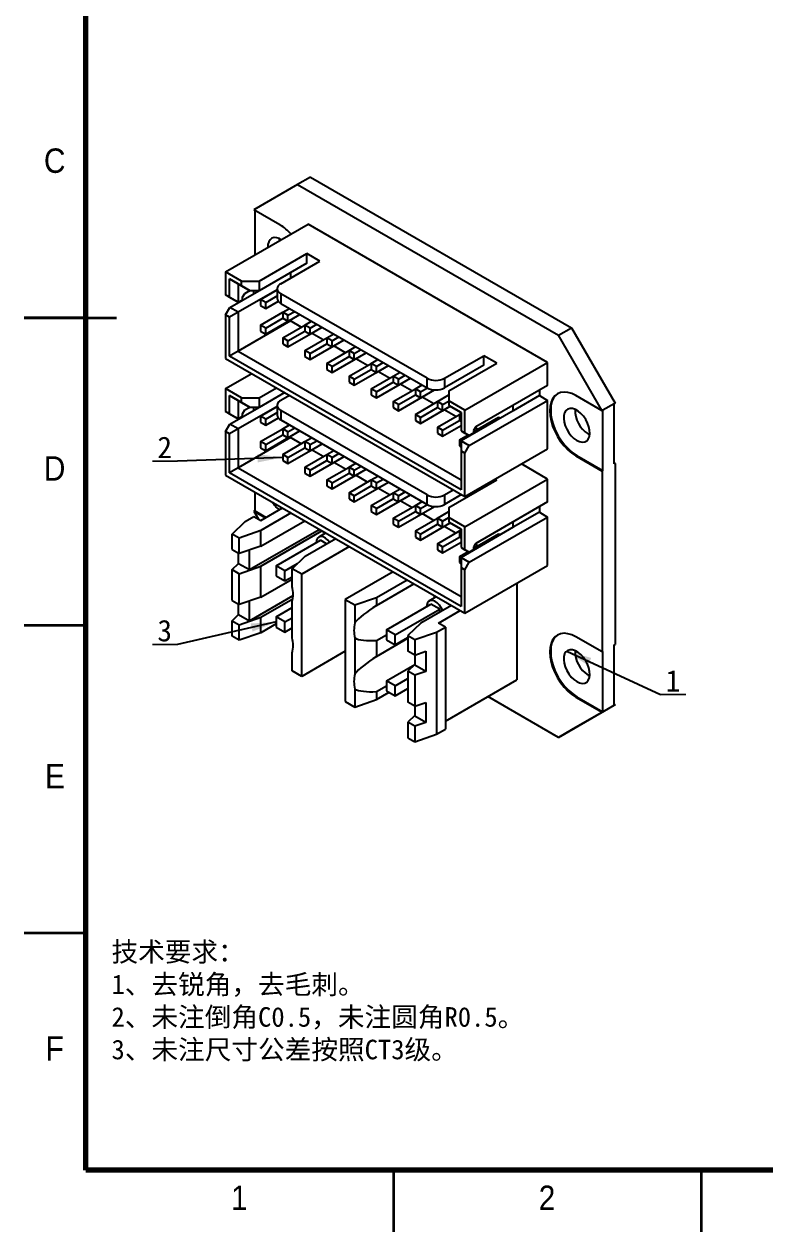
# Model space of a CAD drawing. Header units: millimetres. Extents: x 0 to 210, y 0 to 149.
# Drawn here: x 0 to 60.2, y 0 to 98.1 of the extents above; entities that cross this region are included whole.
import ezdxf

# ---------------------------------------------------------------- set-up
doc = ezdxf.new("R2010")
doc.units = ezdxf.units.MM
doc.header["$LTSCALE"] = 0.5
doc.linetypes.add('SLD-实线', pattern=[0])
doc.layers.add('轮廓粗实线', color=7, linetype='Continuous')
doc.styles.add('SLDTEXTSTYLE10', font='GOTHIC.TTF', dxfattribs={"width": 0.913})
doc.styles.add('SLDTEXTSTYLE3', font='SIMFANG.TTF', dxfattribs={"bigfont": 'bigfont'})
doc.styles.add('SLDTEXTSTYLE4', font='SIMSUN.TTC')
doc.styles.get("Standard").update_dxf_attribs({"font": 'SIMSUN.TTC'})
doc.dimstyles.new('SLDDIMSTYLE5', dxfattribs={"dimtxt": 0.18, "dimasz": 2.04, "dimexe": 0, "dimexo": 0.0625, "dimgap": 0, "dimtad": 0, "dimtih": 1, "dimtoh": 1, "dimdec": 0, "dimrnd": 1e-09, "dimzin": 0, "dimdsep": 46, "dimtxsty": 'Standard', "dimsah": 1, "dimcen": 0.09, "dimadec": 0, "dimazin": 0, "dimtfac": 2.04, "dimtdec": 0, "dimtofl": 0, "dimtmove": 0, "dimatfit": 3, "dimfxl": 1, "dimfrac": 2, "dimtolj": 1, "dimtzin": 0, "dimarcsym": 0})

# ---------------------------------------------------------------- blocks, each defined once
blk = doc.blocks.new('SW_NOTE_0_38')
at = {"color": 0, "linetype": 'SLD-实线', "lineweight": 18}
for p, q in [((0, 0), (2.041, 0)), ((2.041, 0), (0, 0)), ((0, 0), (2.041, 0)), ((2.041, 0), (0, 0)), ((0, 0), (2.041, 0)), ((2.041, 0), (0, 0))]:
    blk.add_line(p, q, dxfattribs=at)
at = {"color": 0, "linetype": 'SLD-实线', "lineweight": 18, "insert": (1.003, 1.997), "char_height": 1.75, "attachment_point": 2, "style": 'SLDTEXTSTYLE4'}
blk.add_mtext('1', dxfattribs=at)
blk = doc.blocks.new('SW_NOTE_0_39')
at = {"color": 0, "linetype": 'SLD-实线', "lineweight": 18}
for p, q in [((-2.041, 0), (0, 0)), ((0, 0), (-2.041, 0)), ((-2.041, 0), (0, 0)), ((0, 0), (-2.041, 0)), ((-2.041, 0), (0, 0)), ((0, 0), (-2.041, 0))]:
    blk.add_line(p, q, dxfattribs=at)
at = {"color": 0, "linetype": 'SLD-实线', "lineweight": 18, "insert": (-1.037, 1.997), "char_height": 1.75, "attachment_point": 2, "style": 'SLDTEXTSTYLE4'}
blk.add_mtext('3', dxfattribs=at)
blk = doc.blocks.new('SW_NOTE_0_40')
at = {"color": 0, "linetype": 'SLD-实线', "lineweight": 18}
for p, q in [((-2.041, 0), (0, 0)), ((0, 0), (-2.041, 0)), ((-2.041, 0), (0, 0)), ((0, 0), (-2.041, 0)), ((-2.041, 0), (0, 0)), ((0, 0), (-2.041, 0))]:
    blk.add_line(p, q, dxfattribs=at)
at = {"color": 0, "linetype": 'SLD-实线', "lineweight": 18, "insert": (-1.037, 1.997), "char_height": 1.75, "attachment_point": 2, "style": 'SLDTEXTSTYLE4'}
blk.add_mtext('2', dxfattribs=at)

msp = doc.modelspace()

# ---------------------------------------------------------------- linework, layer by layer
at = {"color": 7, "linetype": 'SLD-实线', "lineweight": 70}
for p, q in [((5, 5), (5, 143.5)), ((205, 5), (5, 5))]:
    msp.add_line(p, q, dxfattribs=at)
at = {"color": 7, "linetype": 'SLD-实线', "lineweight": 35}
for p, q in [((5, 74.25), (0, 74.25)), ((0, 74.25), (7.501, 74.25)), ((5, 49.25), (0, 49.25)), ((5, 24.25), (0, 24.25)), ((30, 5), (30, 0)), ((55, 5), (55, 0))]:
    msp.add_line(p, q, dxfattribs=at)
at = {"layer": '轮廓粗实线'}
for p, q in [((23.261, 85.684), (22.2, 85.072)), ((23.261, 85.684), (44.474, 73.438)), ((22.2, 85.072), (18.665, 83.03)), ((22.2, 85.072), (43.413, 72.826)), ((20.786, 81.805), (18.665, 83.03)), ((18.735, 82.989), (18.735, 79.34)), ((16.367, 77.973), (23.084, 81.851)), ((42.53, 70.625), (23.084, 81.851)), ((20.724, 80.689), (20.716, 80.484)), ((19.082, 77.222), (22.971, 79.467)), ((24.032, 78.854), (22.971, 79.467)), ((22.971, 78.691), (22.971, 79.467)), ((22.971, 78.691), (19.082, 76.446)), ((20.85, 77.017), (24.032, 78.854)), ((17.668, 77.222), (16.367, 77.973)), ((16.367, 77.973), (16.367, 76.111)), ((21.635, 77.919), (21.635, 77.471)), ((17.392, 77.013), (16.685, 77.422)), ((16.685, 77.422), (17.668, 76.854)), ((16.685, 75.927), (16.685, 77.422)), ((18.375, 76.446), (17.392, 77.013)), ((17.392, 77.013), (17.392, 75.519)), ((20.557, 76.529), (17.392, 74.702)), ((17.668, 77.222), (19.082, 77.222)), ((17.668, 76.854), (17.668, 77.222)), ((17.668, 76.854), (18.375, 76.446)), ((19.082, 77.222), (19.082, 76.446)), ((20.557, 76.609), (20.557, 75.834)), ((16.685, 75.927), (16.367, 76.111)), ((16.72, 75.907), (16.367, 76.111)), ((16.685, 75.927), (17.392, 75.519)), ((16.72, 75.09), (19.068, 76.446)), ((17.392, 75.519), (16.72, 75.907)), ((17.392, 75.519), (17.746, 75.723)), ((17.746, 75.927), (17.922, 76.233)), ((17.746, 75.723), (17.746, 75.927)), ((17.922, 76.233), (18.333, 76.47)), ((19.082, 76.446), (18.375, 76.446)), ((18.665, 76.213), (18.665, 76.446)), ((19.209, 75.735), (20.557, 76.513)), ((19.633, 75.49), (19.209, 75.735)), ((19.209, 75.735), (19.209, 75.245)), ((19.633, 75.49), (20.557, 76.023)), ((19.633, 75.001), (20.652, 75.588)), ((32.743, 69.335), (20.85, 76.201)), ((20.85, 76.201), (20.85, 75.425)), ((16.367, 74.478), (16.72, 75.09)), ((17.392, 74.702), (16.685, 74.294)), ((17.392, 74.702), (16.72, 75.09)), ((17.392, 74.702), (17.392, 71.542)), ((19.209, 75.245), (19.633, 75.001)), ((19.209, 73.661), (21.005, 74.698)), ((19.633, 75.001), (19.633, 75.49)), ((20.85, 75.425), (32.743, 68.559)), ((21.005, 74.699), (21.557, 75.017)), ((21.005, 74.699), (21.005, 74.209)), ((21.43, 74.454), (21.005, 74.699)), ((21.43, 74.454), (21.981, 74.772)), ((16.367, 74.478), (16.367, 70.95)), ((16.685, 74.294), (16.367, 74.478)), ((16.685, 71.134), (16.685, 74.294)), ((21.635, 73.992), (17.392, 71.542)), ((19.633, 73.416), (19.209, 73.661)), ((19.209, 73.661), (19.209, 73.171)), ((19.633, 72.926), (22.406, 74.527)), ((19.633, 73.416), (21.006, 74.208)), ((21.005, 74.209), (21.43, 73.964)), ((21.005, 72.625), (22.801, 73.661)), ((21.43, 73.964), (22.406, 74.527)), ((21.43, 73.964), (21.43, 74.454)), ((21.635, 73.992), (21.635, 74.082)), ((22.504, 73.49), (21.635, 73.992)), ((22.801, 73.662), (23.353, 73.98)), ((22.801, 73.662), (22.801, 73.172)), ((23.226, 73.417), (22.801, 73.662)), ((23.226, 73.417), (23.777, 73.735)), ((19.209, 73.171), (19.633, 72.926)), ((19.633, 72.926), (19.633, 73.416)), ((21.005, 72.625), (21.005, 72.135)), ((21.43, 72.38), (21.005, 72.625)), ((21.43, 71.89), (24.202, 73.49)), ((21.43, 72.38), (22.802, 73.172)), ((22.801, 73.172), (23.226, 72.927)), ((22.801, 71.588), (24.597, 72.625)), ((23.226, 72.927), (24.202, 73.49)), ((23.226, 72.927), (23.226, 73.417)), ((24.3, 72.453), (23.353, 73)), ((24.597, 72.625), (25.149, 72.943)), ((24.597, 72.625), (24.597, 72.135)), ((25.022, 72.38), (24.597, 72.625)), ((25.022, 72.38), (25.573, 72.698)), ((43.413, 72.826), (44.474, 73.438)), ((46.949, 66.702), (43.413, 72.826)), ((44.474, 73.438), (48.01, 67.314)), ((21.005, 72.135), (21.43, 71.89)), ((21.43, 71.89), (21.43, 72.38)), ((23.226, 70.853), (25.998, 72.453)), ((23.226, 71.343), (24.598, 72.135)), ((24.597, 72.135), (25.022, 71.89)), ((25.022, 71.89), (25.998, 72.453)), ((25.022, 71.89), (25.022, 72.38)), ((26.096, 71.416), (25.149, 71.963)), ((26.393, 71.588), (26.945, 71.907)), ((26.818, 71.343), (27.369, 71.662)), ((16.367, 70.95), (35.812, 59.725)), ((17.392, 71.542), (16.685, 71.134)), ((35.494, 60.276), (16.685, 71.134)), ((17.392, 71.542), (35.494, 61.092)), ((23.226, 71.343), (22.801, 71.588)), ((22.801, 71.588), (22.801, 71.098)), ((22.801, 71.098), (23.226, 70.853)), ((23.226, 70.853), (23.226, 71.343)), ((24.597, 70.551), (26.393, 71.588)), ((25.022, 69.816), (27.794, 71.416)), ((25.022, 70.306), (26.394, 71.098)), ((26.393, 71.588), (26.393, 71.098)), ((26.818, 71.343), (26.393, 71.588)), ((26.393, 71.098), (26.818, 70.853)), ((26.818, 70.853), (27.794, 71.417)), ((26.818, 70.853), (26.818, 71.343)), ((27.892, 70.379), (26.945, 70.926)), ((28.189, 70.551), (28.741, 70.87)), ((34.157, 69.335), (37.339, 71.172)), ((38.4, 70.56), (37.339, 71.172)), ((37.339, 70.396), (37.339, 71.172)), ((16.367, 68.501), (18.488, 69.726)), ((25.022, 70.306), (24.597, 70.551)), ((24.597, 70.551), (24.597, 70.061)), ((24.597, 70.061), (25.022, 69.816)), ((25.022, 69.816), (25.022, 70.306)), ((26.393, 69.514), (28.189, 70.551)), ((26.818, 68.779), (29.59, 70.38)), ((26.818, 69.269), (28.19, 70.061)), ((28.189, 70.551), (28.189, 70.061)), ((28.614, 70.306), (28.189, 70.551)), ((28.189, 70.061), (28.614, 69.816)), ((28.614, 70.306), (29.165, 70.625)), ((28.614, 69.816), (29.59, 70.38)), ((28.614, 69.816), (28.614, 70.306)), ((29.688, 69.342), (28.741, 69.889)), ((29.986, 69.514), (30.537, 69.833)), ((37.339, 70.396), (34.157, 68.559)), ((34.511, 68.315), (38.4, 70.56)), ((35.812, 66.747), (42.53, 70.625)), ((42.53, 68.763), (42.53, 70.625)), ((26.818, 69.269), (26.393, 69.514)), ((26.393, 69.514), (26.393, 69.024)), ((26.393, 69.024), (26.818, 68.779)), ((26.818, 68.779), (26.818, 69.269)), ((28.189, 68.477), (29.986, 69.514)), ((28.614, 67.742), (31.386, 69.343)), ((28.614, 68.232), (29.986, 69.024)), ((30.41, 69.269), (29.986, 69.514)), ((29.986, 69.514), (29.986, 69.024)), ((29.986, 69.024), (30.41, 68.779)), ((30.41, 69.269), (30.962, 69.588)), ((30.41, 68.779), (31.386, 69.343)), ((30.41, 68.779), (30.41, 69.269)), ((31.484, 68.306), (30.537, 68.853)), ((31.782, 68.477), (32.333, 68.796)), ((32.743, 68.559), (32.743, 69.335)), ((34.157, 69.335), (34.157, 68.559)), ((42.53, 68.763), (36.696, 65.396)), ((17.668, 67.75), (16.367, 68.501)), ((16.367, 68.501), (16.367, 66.639)), ((17.392, 67.541), (16.685, 67.95)), ((16.685, 67.95), (17.668, 67.382)), ((16.685, 66.455), (16.685, 67.95)), ((17.668, 67.75), (19.082, 67.75)), ((17.668, 67.382), (17.668, 67.75)), ((19.082, 67.75), (20.497, 68.566)), ((21.168, 68.178), (19.082, 66.974)), ((19.082, 67.75), (19.082, 66.974)), ((20.85, 67.546), (21.557, 67.954)), ((28.189, 68.477), (28.189, 67.987)), ((28.614, 68.232), (28.189, 68.477)), ((28.189, 67.987), (28.614, 67.742)), ((28.614, 67.742), (28.614, 68.232)), ((29.986, 67.44), (31.782, 68.477)), ((30.41, 66.705), (33.335, 68.394)), ((30.41, 67.195), (31.782, 67.987)), ((31.782, 68.477), (31.782, 67.988)), ((32.206, 68.233), (31.782, 68.477)), ((31.782, 67.988), (32.206, 67.743)), ((32.206, 68.233), (32.758, 68.551)), ((32.206, 67.743), (33.334, 68.394)), ((32.206, 67.743), (32.206, 68.233)), ((33.28, 67.269), (32.333, 67.816)), ((33.578, 67.441), (34.511, 67.979)), ((34.511, 68.315), (34.511, 67.498)), ((41.858, 67.926), (39.737, 66.702)), ((41.858, 68.375), (41.858, 67.926)), ((41.858, 67.926), (42.53, 67.538)), ((46.949, 66.702), (44.828, 67.927)), ((16.72, 65.618), (19.068, 66.974)), ((18.375, 66.974), (17.392, 67.541)), ((17.392, 67.541), (17.392, 66.047)), ((20.557, 67.058), (17.392, 65.231)), ((17.668, 67.382), (18.375, 66.974)), ((17.746, 66.455), (17.922, 66.762)), ((17.922, 66.762), (18.333, 66.998)), ((19.082, 66.974), (18.375, 66.974)), ((18.665, 66.741), (18.665, 66.974)), ((19.209, 66.263), (20.557, 67.041)), ((20.557, 67.137), (20.557, 66.362)), ((32.743, 59.863), (20.85, 66.729)), ((20.85, 66.729), (20.85, 65.953)), ((29.986, 67.44), (29.986, 66.95)), ((30.41, 67.195), (29.986, 67.44)), ((29.986, 66.95), (30.41, 66.705)), ((30.41, 66.705), (30.41, 67.195)), ((31.782, 66.403), (33.578, 67.44)), ((32.206, 65.669), (34.625, 67.065)), ((32.206, 66.159), (33.578, 66.951)), ((33.578, 67.441), (33.578, 66.951)), ((34.002, 67.196), (33.578, 67.441)), ((33.578, 66.951), (34.002, 66.706)), ((34.002, 67.196), (34.511, 67.49)), ((34.002, 66.706), (34.002, 67.196)), ((34.002, 66.706), (34.624, 67.065)), ((35.076, 66.232), (34.129, 66.779)), ((34.511, 67.498), (34.511, 67.131)), ((35.812, 66.747), (34.511, 67.498)), ((34.511, 67.131), (35.494, 66.563)), ((35.494, 66.563), (34.511, 67.131)), ((34.511, 67.131), (34.511, 67.131)), ((35.812, 64.885), (35.812, 66.747)), ((36.166, 63.865), (42.53, 67.538)), ((39.737, 66.702), (39.737, 67.151)), ((42.53, 63.603), (42.53, 67.538)), ((47.02, 66.743), (46.949, 66.702)), ((47.939, 67.273), (47.02, 66.743)), ((47.02, 61.844), (47.02, 66.743)), ((48.01, 67.314), (47.939, 67.273)), ((47.939, 62.374), (47.939, 67.273)), ((16.685, 66.455), (16.367, 66.639)), ((16.72, 66.435), (16.367, 66.639)), ((16.685, 66.455), (17.392, 66.047)), ((17.392, 66.047), (16.72, 66.435)), ((17.392, 66.047), (17.746, 66.251)), ((17.746, 66.251), (17.746, 66.455)), ((19.633, 66.019), (19.209, 66.263)), ((19.209, 66.263), (19.209, 65.774)), ((19.209, 65.774), (19.633, 65.529)), ((19.633, 66.019), (20.557, 66.552)), ((19.633, 65.529), (20.652, 66.116)), ((19.633, 65.529), (19.633, 66.019)), ((20.85, 65.953), (32.743, 59.087)), ((32.206, 66.159), (31.782, 66.403)), ((31.782, 66.403), (31.782, 65.914)), ((31.782, 65.914), (32.206, 65.669)), ((32.206, 65.669), (32.206, 66.159)), ((33.578, 65.367), (35.374, 66.403)), ((34.002, 65.122), (35.374, 65.914)), ((35.374, 66.404), (35.494, 66.473)), ((35.374, 66.404), (35.374, 65.914)), ((35.494, 66.334), (35.374, 66.404)), ((35.374, 65.914), (35.494, 65.844)), ((39.737, 66.702), (35.494, 64.252)), ((35.494, 66.563), (35.494, 65.069)), ((36.519, 64.991), (38.556, 66.167)), ((38.683, 66.093), (38.556, 66.167)), ((16.367, 65.006), (16.72, 65.618)), ((16.367, 65.006), (16.367, 61.479)), ((16.685, 64.822), (16.367, 65.006)), ((17.392, 65.231), (16.685, 64.822)), ((16.685, 61.662), (16.685, 64.822)), ((17.392, 65.231), (16.72, 65.618)), ((17.392, 65.231), (17.392, 62.071)), ((19.209, 64.189), (21.005, 65.226)), ((19.633, 63.455), (22.406, 65.055)), ((21.005, 65.227), (21.557, 65.545)), ((21.43, 64.982), (21.005, 65.227)), ((21.005, 65.227), (21.005, 64.737)), ((21.43, 64.982), (21.981, 65.3)), ((21.43, 64.492), (22.406, 65.055)), ((21.43, 64.492), (21.43, 64.982)), ((34.002, 65.122), (33.578, 65.367)), ((33.578, 65.367), (33.578, 64.877)), ((33.578, 64.877), (34.002, 64.632)), ((34.002, 64.632), (35.494, 65.493)), ((34.002, 64.632), (34.002, 65.122)), ((35.494, 65.069), (35.812, 64.885)), ((35.494, 65.069), (36.166, 64.681)), ((35.494, 65.069), (35.494, 65.069)), ((36.166, 64.681), (35.812, 64.885)), ((36.519, 64.885), (36.166, 64.681)), ((36.696, 65.396), (36.519, 65.089)), ((36.519, 65.089), (36.519, 64.885)), ((36.872, 65.195), (36.653, 65.322)), ((45.818, 64.824), (45.951, 64.756)), ((21.635, 64.52), (17.392, 62.071)), ((19.633, 63.945), (19.209, 64.189)), ((19.209, 64.189), (19.209, 63.7)), ((19.633, 63.945), (21.006, 64.737)), ((19.633, 63.455), (19.633, 63.945)), ((21.005, 64.737), (21.43, 64.492)), ((21.005, 63.153), (22.801, 64.189)), ((21.43, 62.418), (24.202, 64.018)), ((21.635, 64.52), (21.635, 64.61)), ((22.504, 64.018), (21.635, 64.52)), ((22.801, 64.19), (23.353, 64.508)), ((22.801, 64.19), (22.801, 63.7)), ((23.226, 63.945), (22.801, 64.19)), ((23.226, 63.945), (23.777, 64.263)), ((23.226, 63.455), (24.202, 64.018)), ((23.226, 63.455), (23.226, 63.945)), ((35.374, 64.33), (36.074, 64.734)), ((35.501, 64.256), (35.374, 64.33)), ((35.374, 64.33), (35.374, 63.84)), ((35.374, 63.84), (35.494, 63.77)), ((35.494, 64.252), (36.166, 63.865)), ((35.494, 64.252), (35.494, 63.436)), ((35.812, 63.252), (36.166, 63.865)), ((19.209, 63.7), (19.633, 63.455)), ((21.005, 63.153), (21.005, 62.663)), ((21.43, 62.908), (21.005, 63.153)), ((21.43, 62.908), (22.802, 63.7)), ((21.43, 62.418), (21.43, 62.908)), ((22.801, 63.7), (23.226, 63.455)), ((22.801, 62.116), (24.597, 63.153)), ((23.226, 61.381), (25.998, 62.981)), ((24.3, 62.981), (23.353, 63.528)), ((24.597, 63.153), (25.149, 63.471)), ((24.597, 63.153), (24.597, 62.663)), ((25.022, 62.908), (24.597, 63.153)), ((25.022, 62.908), (25.573, 63.227)), ((25.022, 62.418), (25.998, 62.982)), ((25.022, 62.418), (25.022, 62.908)), ((35.494, 63.436), (35.812, 63.252)), ((35.494, 63.436), (35.494, 60.276)), ((35.812, 59.725), (42.53, 63.603)), ((35.812, 59.725), (35.812, 63.252)), ((44.898, 63.068), (44.828, 63.027)), ((44.828, 63.027), (46.949, 61.803)), ((44.898, 63.068), (47.02, 61.844)), ((17.392, 62.071), (16.685, 61.662)), ((17.392, 62.071), (35.494, 51.621)), ((21.005, 62.663), (21.43, 62.418)), ((23.226, 61.871), (22.801, 62.116)), ((22.801, 62.116), (22.801, 61.626)), ((23.226, 61.871), (24.598, 62.663)), ((23.226, 61.381), (23.226, 61.871)), ((24.597, 62.663), (25.022, 62.418)), ((24.597, 61.079), (26.393, 62.116)), ((25.022, 60.344), (27.794, 61.945)), ((26.096, 61.944), (25.149, 62.491)), ((26.393, 62.116), (26.945, 62.435)), ((26.393, 62.116), (26.393, 61.626)), ((26.818, 61.871), (26.393, 62.116)), ((26.818, 61.871), (27.369, 62.19)), ((26.818, 61.381), (27.794, 61.945)), ((26.818, 61.381), (26.818, 61.871)), ((42.53, 61.153), (40.408, 62.378)), ((47.02, 61.844), (46.949, 61.803)), ((47.939, 62.456), (48.01, 62.415)), ((47.939, 62.374), (48.01, 62.415)), ((48.01, 62.415), (48.01, 47.717)), ((16.367, 61.479), (35.812, 50.253)), ((35.494, 50.804), (16.685, 61.662)), ((22.801, 61.626), (23.226, 61.381)), ((25.022, 60.834), (24.597, 61.079)), ((24.597, 61.079), (24.597, 60.589)), ((25.022, 60.834), (26.394, 61.626)), ((25.022, 60.344), (25.022, 60.834)), ((26.393, 61.626), (26.818, 61.381)), ((26.393, 60.042), (28.189, 61.079)), ((26.818, 59.307), (29.59, 60.908)), ((27.892, 60.907), (26.945, 61.454)), ((28.189, 61.079), (28.741, 61.398)), ((28.614, 60.834), (28.189, 61.079)), ((28.189, 61.079), (28.189, 60.589)), ((28.614, 60.834), (29.165, 61.153)), ((28.614, 60.344), (29.59, 60.908)), ((28.614, 60.344), (28.614, 60.834)), ((34.511, 58.843), (38.4, 61.088)), ((35.812, 57.275), (42.53, 61.153)), ((38.4, 61.088), (38.287, 61.153)), ((42.53, 59.291), (42.53, 61.153)), ((46.949, 61.803), (46.949, 47.105)), ((18.735, 60.111), (18.735, 58.575)), ((24.597, 60.589), (25.022, 60.344)), ((26.818, 59.797), (26.393, 60.042)), ((26.393, 60.042), (26.393, 59.552)), ((26.818, 59.797), (28.19, 60.589)), ((28.189, 60.589), (28.614, 60.344)), ((28.189, 59.005), (29.986, 60.042)), ((28.614, 58.27), (31.386, 59.871)), ((29.688, 59.871), (28.741, 60.417)), ((29.986, 60.042), (30.537, 60.361)), ((29.986, 60.042), (29.986, 59.553)), ((30.41, 59.798), (29.986, 60.042)), ((30.41, 59.798), (30.962, 60.116)), ((30.41, 59.308), (31.386, 59.871)), ((32.743, 59.087), (32.743, 59.863)), ((34.157, 59.863), (34.865, 60.272)), ((35.537, 59.884), (34.157, 59.087)), ((34.157, 59.863), (34.157, 59.087)), ((26.393, 59.552), (26.818, 59.307)), ((26.818, 59.307), (26.818, 59.797)), ((28.189, 59.005), (28.189, 58.515)), ((28.614, 58.76), (28.189, 59.005)), ((28.614, 58.76), (29.986, 59.552)), ((29.986, 59.553), (30.41, 59.308)), ((29.986, 57.968), (31.782, 59.005)), ((30.41, 59.308), (30.41, 59.798)), ((30.41, 57.234), (33.335, 58.922)), ((31.484, 58.834), (30.537, 59.381)), ((31.782, 59.006), (32.333, 59.324)), ((31.782, 59.006), (31.782, 58.516)), ((32.206, 58.761), (31.782, 59.006)), ((32.206, 58.761), (32.758, 59.079)), ((32.206, 58.271), (33.334, 58.922)), ((42.53, 59.291), (36.696, 55.924)), ((41.858, 58.904), (41.858, 58.454)), ((17.958, 57.702), (18.665, 58.11)), ((18.735, 58.575), (18.665, 58.534)), ((18.665, 58.534), (19.031, 57.899)), ((18.665, 58.534), (19.597, 57.996)), ((18.665, 58.11), (19.23, 57.784)), ((18.735, 58.575), (19.668, 58.036)), ((19.23, 57.784), (20.999, 58.805)), ((21.706, 58.396), (19.23, 56.968)), ((28.189, 58.515), (28.614, 58.27)), ((28.614, 58.27), (28.614, 58.76)), ((30.41, 57.724), (29.986, 57.968)), ((29.986, 57.968), (29.986, 57.479)), ((30.41, 57.724), (31.782, 58.516)), ((31.782, 58.516), (32.206, 58.271)), ((31.782, 56.932), (33.578, 57.968)), ((32.206, 58.271), (32.206, 58.761)), ((33.28, 57.797), (32.333, 58.344)), ((33.578, 57.969), (34.511, 58.508)), ((33.578, 57.969), (33.578, 57.479)), ((34.002, 57.724), (33.578, 57.969)), ((34.002, 57.724), (34.511, 58.018)), ((34.511, 58.843), (34.511, 58.026)), ((35.812, 57.275), (34.511, 58.026)), ((34.511, 58.026), (34.511, 57.659)), ((36.166, 54.393), (42.53, 58.067)), ((41.858, 58.454), (39.737, 57.23)), ((41.858, 58.454), (42.53, 58.067)), ((42.53, 54.131), (42.53, 58.067)), ((16.897, 56.682), (17.958, 57.702)), ((19.23, 56.968), (17.463, 56.355)), ((18.311, 53.791), (23.968, 57.057)), ((19.23, 55.71), (22.795, 57.768)), ((19.23, 55.71), (19.23, 56.968)), ((19.23, 54.077), (24.18, 56.934)), ((23.968, 57.09), (23.968, 57.057)), ((23.968, 57.057), (24.18, 56.934)), ((24.18, 56.934), (24.488, 56.757)), ((29.986, 57.479), (30.41, 57.234)), ((30.41, 57.234), (30.41, 57.724)), ((31.782, 56.932), (31.782, 56.442)), ((32.206, 56.687), (31.782, 56.932)), ((32.206, 56.197), (34.625, 57.593)), ((32.206, 56.687), (33.578, 57.479)), ((33.578, 57.479), (34.002, 57.234)), ((33.578, 55.895), (35.374, 56.932)), ((34.002, 57.234), (34.002, 57.724)), ((34.002, 57.234), (34.624, 57.593)), ((35.076, 56.76), (34.129, 57.307)), ((34.511, 57.659), (35.494, 57.091)), ((35.494, 57.091), (34.511, 57.659)), ((34.511, 57.659), (34.511, 57.659)), ((35.374, 56.932), (35.494, 57.001)), ((35.494, 56.863), (35.374, 56.932)), ((35.374, 56.932), (35.374, 56.442)), ((39.737, 57.23), (35.494, 54.781)), ((35.494, 57.091), (35.494, 55.597)), ((35.812, 55.413), (35.812, 57.275)), ((39.737, 57.23), (39.737, 57.679)), ((17.463, 56.355), (16.897, 56.682)), ((16.897, 55.424), (16.897, 56.682)), ((17.463, 55.098), (17.463, 56.355)), ((20.468, 54.098), (24.074, 56.179)), ((22.837, 54.886), (25.312, 56.315)), ((24.517, 56.773), (23.928, 56.433)), ((24.576, 55.89), (24.074, 56.179)), ((31.782, 56.442), (32.206, 56.197)), ((32.206, 56.197), (32.206, 56.687)), ((34.002, 55.65), (35.374, 56.442)), ((34.002, 55.16), (35.494, 56.021)), ((35.374, 56.442), (35.494, 56.373)), ((36.519, 55.519), (38.556, 56.695)), ((36.696, 55.924), (36.519, 55.618)), ((38.683, 56.621), (38.556, 56.695)), ((16.897, 55.424), (17.463, 55.098)), ((17.427, 54.301), (17.427, 55.118)), ((19.23, 55.71), (17.463, 55.098)), ((18.311, 53.791), (18.311, 55.392)), ((26.443, 55.661), (22.554, 53.416)), ((33.578, 55.895), (33.578, 55.405)), ((34.002, 55.65), (33.578, 55.895)), ((33.578, 55.405), (34.002, 55.16)), ((34.002, 55.16), (34.002, 55.65)), ((35.374, 54.858), (36.074, 55.262)), ((35.494, 55.597), (35.812, 55.413)), ((35.494, 55.597), (36.166, 55.209)), ((35.494, 55.597), (35.494, 55.597)), ((36.166, 55.209), (35.812, 55.413)), ((36.519, 55.413), (36.166, 55.209)), ((36.519, 55.618), (36.519, 55.413)), ((36.872, 55.723), (36.653, 55.85)), ((16.897, 53.791), (17.427, 54.301)), ((17.427, 54.301), (18.311, 53.791)), ((17.463, 53.465), (19.23, 54.077)), ((19.23, 51.562), (19.23, 54.077)), ((21.175, 53.689), (20.468, 54.098)), ((20.468, 54.098), (20.468, 53.281)), ((21.175, 53.689), (22.221, 54.293)), ((21.776, 53.865), (22.837, 54.886)), ((35.501, 54.785), (35.374, 54.858)), ((35.374, 54.858), (35.374, 54.368)), ((35.374, 54.368), (35.494, 54.299)), ((35.494, 54.781), (36.166, 54.393)), ((35.494, 54.781), (35.494, 53.964)), ((35.494, 53.964), (35.812, 53.78)), ((35.494, 53.964), (35.494, 50.804)), ((35.812, 53.78), (36.166, 54.393)), ((35.812, 50.253), (42.53, 54.131)), ((16.897, 53.791), (17.463, 53.465)), ((16.897, 51.276), (16.897, 53.791)), ((17.463, 50.95), (17.463, 53.465)), ((19.23, 51.562), (21.776, 53.032)), ((20.468, 53.281), (21.175, 52.873)), ((21.175, 52.873), (21.175, 53.689)), ((21.175, 52.873), (21.776, 53.22)), ((21.776, 52.402), (21.776, 53.865)), ((22.554, 53.416), (21.776, 53.865)), ((22.554, 45.12), (22.554, 53.416)), ((29.979, 53.62), (26.089, 51.375)), ((35.812, 50.253), (35.812, 53.78)), ((28.635, 51.538), (31.11, 52.967)), ((28.635, 50.893), (31.669, 52.644)), ((40.019, 52.682), (40.019, 44.834)), ((16.897, 51.276), (17.463, 50.95)), ((19.23, 51.562), (17.463, 50.95)), ((18.311, 49.643), (21.846, 51.684)), ((18.311, 49.643), (18.311, 51.244)), ((19.23, 49.929), (21.826, 51.427)), ((21.776, 48.254), (21.776, 51.18)), ((26.089, 51.375), (26.867, 50.926)), ((26.089, 51.375), (26.089, 43.079)), ((26.867, 50.926), (28.635, 51.538)), ((28.635, 51.538), (28.635, 50.893)), ((33.497, 51.589), (32.908, 51.249)), ((33.278, 51.716), (33.341, 51.499)), ((16.897, 49.643), (17.427, 50.153)), ((17.427, 50.153), (17.427, 50.97)), ((17.427, 50.153), (18.311, 49.643)), ((20.468, 49.95), (21.776, 50.705)), ((26.867, 50.926), (26.867, 49.463)), ((29.448, 48.913), (33.054, 50.995)), ((30.155, 48.505), (33.761, 50.587)), ((34.716, 50.885), (32.241, 49.457)), ((33.761, 50.587), (33.054, 50.995)), ((33.655, 49.457), (35.424, 50.477)), ((33.761, 50.334), (33.761, 50.587)), ((16.897, 49.643), (17.463, 49.317)), ((16.897, 48.386), (16.897, 49.643)), ((17.463, 49.317), (19.23, 49.929)), ((17.463, 48.059), (17.463, 49.317)), ((19.23, 48.671), (19.23, 49.929)), ((20.468, 49.386), (19.23, 48.671)), ((21.175, 49.541), (20.468, 49.95)), ((20.468, 49.95), (20.468, 49.133)), ((20.468, 49.133), (21.175, 48.725)), ((21.175, 49.541), (21.776, 49.888)), ((21.175, 48.725), (21.175, 49.541)), ((21.175, 48.725), (21.776, 49.072)), ((32.241, 49.457), (31.181, 48.436)), ((33.514, 48.722), (34.221, 49.13)), ((34.221, 49.13), (33.655, 49.457)), ((34.221, 49.13), (34.221, 40.834)), ((17.463, 48.059), (16.897, 48.386)), ((19.23, 48.671), (17.463, 48.059)), ((26.867, 48.241), (26.867, 45.315)), ((28.635, 48.036), (29.448, 48.505)), ((28.635, 46.745), (31.181, 48.214)), ((30.155, 48.505), (29.448, 48.913)), ((29.448, 48.913), (29.448, 48.097)), ((29.448, 48.097), (30.155, 47.689)), ((30.155, 47.689), (30.155, 48.505)), ((30.155, 47.689), (31.181, 48.281)), ((31.181, 48.436), (31.746, 48.109)), ((31.181, 48.436), (31.181, 47.179)), ((31.746, 48.109), (33.514, 48.722)), ((31.746, 48.109), (31.746, 46.852)), ((33.514, 48.722), (33.514, 40.426)), ((46.949, 47.105), (44.828, 48.33)), ((26.089, 47.161), (22.554, 45.12)), ((28.635, 48.036), (28.635, 46.745)), ((31.746, 46.852), (31.181, 47.179)), ((31.746, 46.852), (32.63, 47.158)), ((32.63, 47.158), (32.63, 45.525)), ((47.02, 47.146), (46.949, 47.105)), ((47.02, 42.247), (47.02, 47.146)), ((47.939, 47.676), (48.01, 47.717)), ((47.939, 42.777), (47.939, 47.676)), ((21.776, 45.569), (21.776, 47.032)), ((31.746, 46.852), (31.746, 46.035)), ((22.554, 45.12), (21.776, 45.569)), ((29.448, 44.765), (31.746, 46.092)), ((31.746, 46.09), (31.181, 45.545)), ((31.746, 45.219), (31.181, 45.545)), ((31.181, 45.545), (31.181, 43.031)), ((32.63, 45.525), (31.746, 46.035)), ((32.63, 45.525), (31.746, 45.219)), ((31.746, 45.219), (31.746, 42.704)), ((45.818, 45.227), (45.951, 45.16)), ((28.635, 43.888), (29.448, 44.357)), ((30.155, 44.357), (29.448, 44.765)), ((29.448, 44.765), (29.448, 43.949)), ((30.155, 44.357), (31.181, 44.949)), ((30.155, 43.541), (30.155, 44.357)), ((34.221, 41.487), (40.019, 44.834)), ((26.867, 44.093), (26.867, 42.63)), ((26.867, 42.63), (28.635, 43.242)), ((28.635, 43.888), (28.635, 43.242)), ((28.635, 43.242), (29.653, 43.83)), ((29.448, 43.949), (30.155, 43.541)), ((30.155, 43.541), (31.181, 44.132)), ((43.413, 40.164), (37.671, 43.479)), ((44.898, 43.471), (44.828, 43.43)), ((44.828, 43.43), (46.949, 42.206)), ((44.898, 43.471), (47.02, 42.247)), ((26.089, 43.079), (26.867, 42.63)), ((31.746, 42.704), (31.181, 43.031)), ((31.746, 42.704), (32.63, 43.01)), ((31.746, 42.704), (31.746, 41.887)), ((32.63, 43.01), (32.63, 41.377)), ((43.413, 40.164), (46.949, 42.206)), ((48.01, 42.818), (44.474, 40.776)), ((46.949, 42.206), (47.02, 42.247)), ((47.02, 42.247), (47.939, 42.777)), ((47.939, 42.859), (48.01, 42.818)), ((47.939, 42.777), (48.01, 42.818)), ((31.746, 41.942), (31.181, 41.397)), ((31.746, 41.071), (31.181, 41.397)), ((31.181, 41.397), (31.181, 40.14)), ((32.63, 41.377), (31.746, 41.887)), ((32.63, 41.377), (31.746, 41.071)), ((31.746, 41.071), (31.746, 39.813)), ((31.746, 39.813), (33.514, 40.426)), ((33.514, 40.426), (34.221, 40.834)), ((44.474, 40.776), (43.413, 40.164)), ((31.181, 40.14), (31.746, 39.813))]:
    msp.add_line(p, q, dxfattribs=at)
at = {"layer": '轮廓粗实线', "flags": 128}
for points in [[(20.905, 80.593), (20.742, 80.681), (20.518, 80.753), (20.31, 80.762), (20.127, 80.707), (19.979, 80.591), (19.871, 80.419), (19.81, 80.199), (19.797, 79.953)], [(44.828, 67.927), (44.496, 68.088), (44.172, 68.185), (43.865, 68.216), (43.581, 68.179), (43.328, 68.075), (43.112, 67.908), (42.938, 67.68), (42.81, 67.399), (42.733, 67.07), (42.706, 66.702), (42.733, 66.303), (42.81, 65.885), (42.938, 65.456), (43.112, 65.028), (43.328, 64.611), (43.581, 64.215), (43.865, 63.85), (44.172, 63.526), (44.496, 63.249), (44.828, 63.027)], [(43.364, 68.095), (43.182, 67.948), (43.008, 67.721), (42.881, 67.439), (42.803, 67.11), (42.777, 66.742), (42.803, 66.344), (42.881, 65.925), (43.008, 65.497), (43.182, 65.069), (43.398, 64.652), (43.652, 64.256), (43.935, 63.891), (44.243, 63.566), (44.567, 63.29), (44.898, 63.068)], [(44.898, 64.293), (45.126, 64.19), (45.344, 64.149), (45.54, 64.172), (45.707, 64.258), (45.836, 64.403), (45.92, 64.6), (45.958, 64.84), (45.945, 65.112), (45.884, 65.402), (45.776, 65.698), (45.628, 65.986), (45.445, 66.252), (45.237, 66.483), (45.013, 66.669), (44.784, 66.802), (44.56, 66.874), (44.352, 66.883), (44.169, 66.828), (44.021, 66.712), (43.913, 66.54), (43.852, 66.32), (43.839, 66.063), (43.876, 65.78), (43.961, 65.485), (44.09, 65.192), (44.257, 64.913), (44.453, 64.663), (44.67, 64.453), (44.898, 64.293)], [(24.814, 56.027), (24.664, 56.2), (24.476, 56.354), (24.284, 56.45), (24.102, 56.48), (23.945, 56.442), (23.824, 56.34), (23.747, 56.18), (23.721, 55.975)], [(34.005, 50.475), (33.891, 50.701), (33.733, 50.92), (33.552, 51.099), (33.36, 51.225), (33.171, 51.289), (33, 51.285), (32.859, 51.215), (32.759, 51.083), (32.707, 50.898), (32.701, 50.791)], [(44.828, 48.33), (44.496, 48.491), (44.172, 48.588), (43.865, 48.619), (43.581, 48.582), (43.328, 48.478), (43.112, 48.311), (42.938, 48.083), (42.81, 47.802), (42.733, 47.473), (42.706, 47.105), (42.733, 46.706), (42.81, 46.288), (42.938, 45.859), (43.112, 45.431), (43.328, 45.014), (43.581, 44.618), (43.865, 44.253), (44.172, 43.929), (44.496, 43.652), (44.828, 43.43)], [(43.364, 48.498), (43.182, 48.351), (43.008, 48.124), (42.881, 47.842), (42.803, 47.514), (42.777, 47.145), (42.803, 46.747), (42.881, 46.328), (43.008, 45.9), (43.182, 45.472), (43.398, 45.055), (43.652, 44.659), (43.935, 44.294), (44.243, 43.969), (44.567, 43.693), (44.898, 43.471)], [(44.898, 44.696), (45.126, 44.593), (45.344, 44.552), (45.54, 44.575), (45.707, 44.661), (45.836, 44.806), (45.92, 45.003), (45.958, 45.243), (45.945, 45.515), (45.884, 45.805), (45.776, 46.101), (45.628, 46.389), (45.445, 46.655), (45.237, 46.886), (45.013, 47.072), (44.784, 47.205), (44.56, 47.277), (44.352, 47.286), (44.169, 47.231), (44.021, 47.115), (43.913, 46.943), (43.852, 46.723), (43.839, 46.466), (43.876, 46.183), (43.961, 45.888), (44.09, 45.595), (44.257, 45.316), (44.453, 45.066), (44.67, 44.856), (44.898, 44.696)]]:
    msp.add_lwpolyline(points, dxfattribs=at)
at = {"layer": '轮廓粗实线'}
for centre, radius, start, end in [((18.85, 78.57), 3.771, 41.07417, 59.10464), ((21.005, 76.609), 0.437, 110.78342, 249.21658), ((21.057, 75.883), 0.503, 185.6948, 245.62534), ((33.45, 70.7), 1.537, 242.60967, 297.39033), ((33.45, 69.924), 1.537, 242.60967, 297.39033), ((21.005, 67.137), 0.437, 110.78342, 249.21658), ((47.012, 66.728), 2.248, 177.91981, 237.91122), ((21.057, 66.412), 0.503, 185.6948, 245.62534), ((33.45, 61.228), 1.537, 242.60967, 297.39033), ((22.064, 60.454), 2.238, 211.19579, 233.58047), ((33.45, 60.452), 1.537, 242.60967, 297.39033), ((19.183, 51.791), 2.664, 346.74016, 13.25984), ((29.46, 48.852), 2.664, 166.74016, 193.25984), ((19.183, 47.643), 2.664, 346.74016, 13.25984), ((47.012, 47.131), 2.248, 177.91981, 237.91122), ((29.46, 44.704), 2.664, 166.74016, 193.25984)]:
    msp.add_arc(centre, radius, start, end, dxfattribs=at)
for centre, start_param, end_param in [((36.59, 52.22), 2.406304, 2.801462), ((36.59, 52.22), 3.332837, 3.727995), ((36.59, 48.072), 2.406304, 2.801462), ((36.59, 48.072), 3.332837, 3.727995)]:
    msp.add_ellipse(centre, major_axis=(10.048, 3.654), ratio=0.20512, start_param=start_param, end_param=end_param, dxfattribs=at)

# ---------------------------------------------------------------- block references
at = {"color": 7, "linetype": 'SLD-实线', "lineweight": 18, "true_color": 0xffffff}
for name, p in [('SW_NOTE_0_40', (12.455, 62.605)), ('SW_NOTE_0_39', (12.455, 47.719)), ('SW_NOTE_0_38', (51.711, 43.637))]:
    msp.add_blockref(name, p, dxfattribs=at)

# ---------------------------------------------------------------- texts
at = {"color": 7, "linetype": 'Continuous', "lineweight": 0, "char_height": 1.984, "attachment_point": 2, "style": 'SLDTEXTSTYLE10'}
for s, insert in [('C', (2.479, 88.007)), ('D', (2.476, 63.007)), ('E', (2.504, 38.007)), ('F', (2.479, 15.882)), ('1', (17.48, 3.757)), ('2', (42.48, 3.757))]:
    msp.add_mtext(s, dxfattribs=dict(at, insert=insert))
at = {"color": 7, "linetype": 'SLD-实线', "lineweight": 18, "true_color": 0xffffff, "insert": (7.096, 23.544), "char_height": 1.5875, "attachment_point": 1, "style": 'SLDTEXTSTYLE3'}
msp.add_mtext('技术要求：^J1、去锐角，去毛刺。^J2、未注倒角C0.5，未注圆角R0.5。^J3、未注尺寸公差按照CT3级。', dxfattribs=at)

# ---------------------------------------------------------------- leaders
at = {"color": 7, "linetype": 'SLD-实线', "lineweight": 18, "true_color": 0xffffff}
for points in [[(21.005, 62.908), (12.455, 62.605)], [(20.468, 49.541), (12.455, 47.719)], [(44.085, 47.177), (51.711, 43.637)]]:
    msp.add_leader(points, dimstyle='SLDDIMSTYLE5', dxfattribs=at)

doc.saveas('drawing.dxf')
